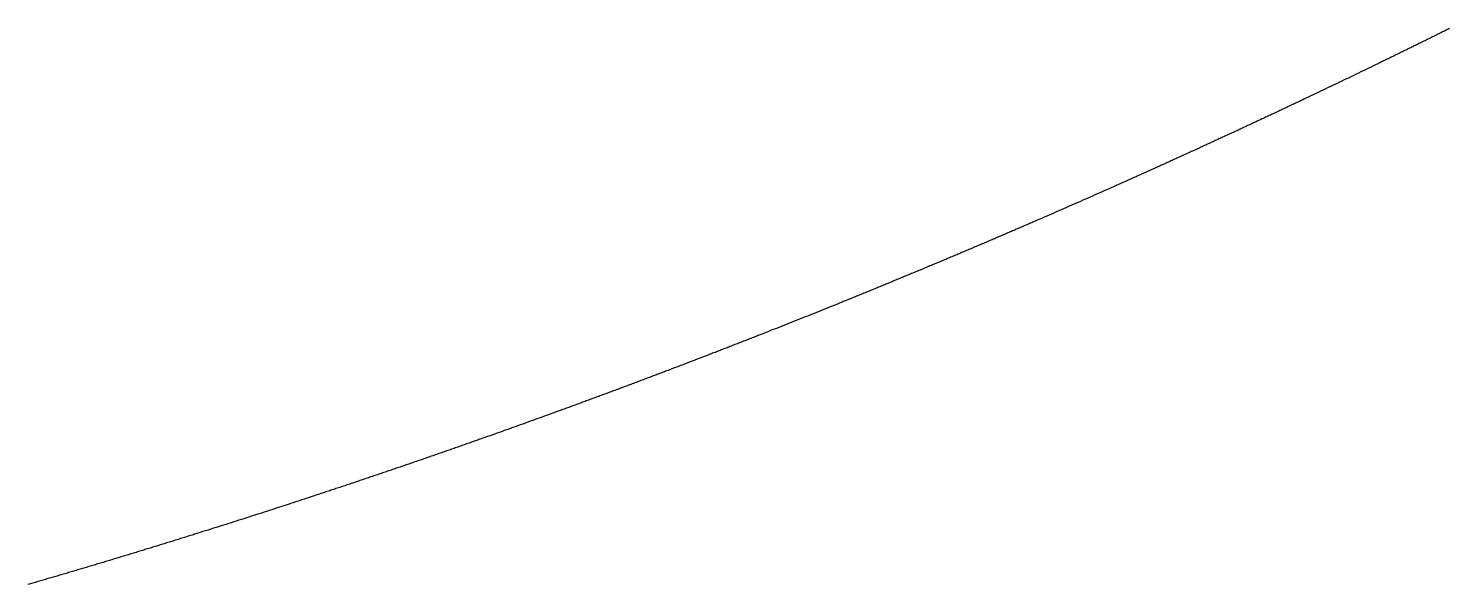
# Model space of a CAD drawing. Header units: millimetres. Extents: x 0 to 2438, y 0 to 1219.
# Drawn here: x 794.958 to 799.748, y 76.932 to 78.807 of the extents above; entities that cross this region are included whole.
import ezdxf

# ---------------------------------------------------------------- set-up
doc = ezdxf.new("R2010")
doc.units = ezdxf.units.MM
doc.layers.add('CUT', color=7, linetype='Continuous')

msp = doc.modelspace()

# ---------------------------------------------------------------- linework, layer by layer
at = {"layer": 'CUT'}
msp.add_lwpolyline([(799.7519, 78.8071), (799.7479, 78.8051), (799.7439, 78.8031), (799.74, 78.8011), (799.736, 78.7992), (799.732, 78.7972), (799.728, 78.7952), (799.724, 78.7932), (799.7201, 78.7913), (799.7161, 78.7893), (799.7121, 78.7873), (799.7081, 78.7854), (799.7041, 78.7834), (799.7001, 78.7814), (799.6961, 78.7794), (799.6922, 78.7775), (799.6882, 78.7755), (799.6842, 78.7735), (799.6802, 78.7716), (799.6762, 78.7696), (799.6722, 78.7676), (799.6682, 78.7657), (799.6643, 78.7637), (799.6603, 78.7617), (799.6563, 78.7598), (799.6523, 78.7578), (799.6483, 78.7558), (799.6443, 78.7539), (799.6403, 78.7519), (799.6363, 78.7499), (799.6324, 78.748), (799.6284, 78.746), (799.6244, 78.7441), (799.6204, 78.7421), (799.6164, 78.7401), (799.6124, 78.7382), (799.6084, 78.7362), (799.6044, 78.7343), (799.6004, 78.7323), (799.5964, 78.7304), (799.5924, 78.7284), (799.5885, 78.7265), (799.5845, 78.7245), (799.5805, 78.7225), (799.5765, 78.7206), (799.5725, 78.7186), (799.5685, 78.7167), (799.5645, 78.7147), (799.5605, 78.7128), (799.5566, 78.7109), (799.5526, 78.7089), (799.5485, 78.7069), (799.5443, 78.7049), (799.5402, 78.7029), (799.5362, 78.7009), (799.5325, 78.6992), (799.5292, 78.6975), (799.5258, 78.6959), (799.5217, 78.6939), (799.5165, 78.6914), (799.5098, 78.6881), (799.5018, 78.6842), (799.4932, 78.68), (799.4845, 78.6758), (799.4762, 78.6718), (799.4682, 78.6679), (799.4603, 78.6641), (799.4525, 78.6603), (799.4446, 78.6565), (799.4366, 78.6526), (799.4285, 78.6488), (799.4204, 78.6449), (799.4124, 78.641), (799.4044, 78.6371), (799.3964, 78.6333), (799.3884, 78.6295), (799.3804, 78.6256), (799.3723, 78.6218), (799.3643, 78.6179), (799.3563, 78.6141), (799.3482, 78.6102), (799.3401, 78.6064), (799.3321, 78.6025), (799.3242, 78.5987), (799.3163, 78.595), (799.3084, 78.5912), (799.3004, 78.5874), (799.292, 78.5834), (799.2833, 78.5793), (799.2747, 78.5752), (799.2667, 78.5714), (799.2599, 78.5682), (799.2546, 78.5657), (799.2506, 78.5637), (799.2471, 78.5621), (799.2438, 78.5605), (799.2401, 78.5588), (799.2361, 78.5569), (799.2319, 78.5549), (799.2277, 78.5529), (799.2236, 78.551), (799.2196, 78.5491), (799.2156, 78.5472), (799.2116, 78.5453), (799.2076, 78.5434), (799.2036, 78.5415), (799.1995, 78.5396), (799.1955, 78.5377), (799.1915, 78.5358), (799.1874, 78.5339), (799.1834, 78.532), (799.1794, 78.5301), (799.1754, 78.5282), (799.1713, 78.5263), (799.1673, 78.5245), (799.1633, 78.5226), (799.1592, 78.5207), (799.1552, 78.5188), (799.1512, 78.5169), (799.1472, 78.515), (799.1431, 78.5131), (799.1391, 78.5112), (799.1351, 78.5093), (799.131, 78.5074), (799.127, 78.5056), (799.123, 78.5037), (799.1189, 78.5018), (799.1149, 78.4999), (799.1109, 78.498), (799.1068, 78.4961), (799.1028, 78.4942), (799.0988, 78.4924), (799.0947, 78.4905), (799.0907, 78.4886), (799.0867, 78.4867), (799.0826, 78.4848), (799.0786, 78.483), (799.0746, 78.4811), (799.0705, 78.4792), (799.0665, 78.4773), (799.0624, 78.4754), (799.0584, 78.4736), (799.0544, 78.4717), (799.0503, 78.4698), (799.0463, 78.4679), (799.0423, 78.4661), (799.0382, 78.4642), (799.0342, 78.4623), (799.0301, 78.4604), (799.0261, 78.4586), (799.0221, 78.4567), (799.018, 78.4548), (799.014, 78.453), (799.01, 78.4511), (799.0059, 78.4492), (799.0019, 78.4473), (798.9978, 78.4455), (798.9938, 78.4436), (798.9897, 78.4417), (798.9857, 78.4399), (798.9817, 78.438), (798.9776, 78.4361), (798.9736, 78.4343), (798.9695, 78.4324), (798.9655, 78.4306), (798.9615, 78.4287), (798.9574, 78.4268), (798.9534, 78.425), (798.9493, 78.4231), (798.9453, 78.4213), (798.9412, 78.4194), (798.9372, 78.4175), (798.9331, 78.4157), (798.9291, 78.4138), (798.925, 78.412), (798.921, 78.4101), (798.917, 78.4082), (798.9129, 78.4064), (798.9089, 78.4045), (798.9048, 78.4027), (798.9008, 78.4008), (798.8967, 78.399), (798.8927, 78.3971), (798.8886, 78.3953), (798.8846, 78.3934), (798.8805, 78.3916), (798.8765, 78.3897), (798.8724, 78.3879), (798.8684, 78.386), (798.8643, 78.3842), (798.8603, 78.3823), (798.8562, 78.3805), (798.8522, 78.3786), (798.8481, 78.3768), (798.8441, 78.375), (798.84, 78.3731), (798.836, 78.3713), (798.8319, 78.3694), (798.8279, 78.3676), (798.8238, 78.3657), (798.8197, 78.3639), (798.8157, 78.3621), (798.8116, 78.3602), (798.8076, 78.3584), (798.8035, 78.3565), (798.7995, 78.3547), (798.7954, 78.3529), (798.7914, 78.351), (798.7873, 78.3492), (798.7833, 78.3474), (798.7792, 78.3455), (798.7752, 78.3437), (798.7711, 78.3419), (798.767, 78.34), (798.763, 78.3382), (798.7589, 78.3364), (798.7549, 78.3345), (798.7508, 78.3327), (798.7468, 78.3309), (798.7427, 78.329), (798.7386, 78.3272), (798.7346, 78.3254), (798.7305, 78.3236), (798.7264, 78.3217), (798.7224, 78.3199), (798.7183, 78.3181), (798.7143, 78.3163), (798.7102, 78.3144), (798.7062, 78.3126), (798.7021, 78.3108), (798.698, 78.309), (798.694, 78.3071), (798.6899, 78.3053), (798.6859, 78.3035), (798.6818, 78.3017), (798.6777, 78.2999), (798.6736, 78.298), (798.6696, 78.2962), (798.6655, 78.2944), (798.6615, 78.2926), (798.6575, 78.2908), (798.6534, 78.289), (798.6494, 78.2872), (798.6452, 78.2853), (798.641, 78.2834), (798.6367, 78.2815), (798.6327, 78.2797), (798.6289, 78.2781), (798.6256, 78.2766), (798.6221, 78.275), (798.618, 78.2732), (798.6127, 78.2708), (798.6058, 78.2678), (798.5977, 78.2642), (798.5889, 78.2603), (798.5801, 78.2564), (798.5716, 78.2526), (798.5635, 78.249), (798.5555, 78.2455), (798.5475, 78.2419), (798.5394, 78.2384), (798.5313, 78.2348), (798.5231, 78.2312), (798.5149, 78.2276), (798.5067, 78.224), (798.4986, 78.2204), (798.4904, 78.2168), (798.4823, 78.2132), (798.4741, 78.2096), (798.466, 78.2061), (798.4578, 78.2025), (798.4496, 78.1989), (798.4414, 78.1953), (798.4332, 78.1917), (798.4251, 78.1882), (798.417, 78.1846), (798.409, 78.1812), (798.401, 78.1777), (798.3928, 78.1741), (798.3843, 78.1704), (798.3754, 78.1666), (798.3667, 78.1628), (798.3585, 78.1592), (798.3516, 78.1562), (798.3463, 78.1539), (798.3421, 78.1521), (798.3386, 78.1506), (798.3352, 78.1491), (798.3315, 78.1475), (798.3274, 78.1458), (798.3231, 78.1439), (798.3189, 78.1421), (798.3147, 78.1403), (798.3106, 78.1385), (798.3065, 78.1368), (798.3025, 78.135), (798.2984, 78.1333), (798.2943, 78.1315), (798.2902, 78.1297), (798.2861, 78.128), (798.282, 78.1262), (798.2779, 78.1244), (798.2738, 78.1227), (798.2697, 78.1209), (798.2656, 78.1192), (798.2615, 78.1174), (798.2574, 78.1156), (798.2533, 78.1139), (798.2492, 78.1121), (798.2451, 78.1104), (798.241, 78.1086), (798.2369, 78.1069), (798.2328, 78.1051), (798.2287, 78.1033), (798.2246, 78.1016), (798.2205, 78.0998), (798.2164, 78.0981), (798.2123, 78.0963), (798.2082, 78.0946), (798.2041, 78.0928), (798.2, 78.0911), (798.1959, 78.0893), (798.1918, 78.0876), (798.1877, 78.0858), (798.1836, 78.0841), (798.1795, 78.0823), (798.1754, 78.0806), (798.1713, 78.0789), (798.1672, 78.0771), (798.1631, 78.0754), (798.159, 78.0736), (798.1549, 78.0719), (798.1508, 78.0701), (798.1467, 78.0684), (798.1426, 78.0667), (798.1385, 78.0649), (798.1344, 78.0632), (798.1303, 78.0614), (798.1262, 78.0597), (798.1221, 78.058), (798.118, 78.0562), (798.1139, 78.0545), (798.1097, 78.0528), (798.1056, 78.051), (798.1015, 78.0493), (798.0974, 78.0476), (798.0933, 78.0458), (798.0892, 78.0441), (798.0851, 78.0424), (798.081, 78.0406), (798.0769, 78.0389), (798.0728, 78.0372), (798.0687, 78.0354), (798.0645, 78.0337), (798.0604, 78.032), (798.0563, 78.0302), (798.0522, 78.0285), (798.0481, 78.0268), (798.044, 78.0251), (798.0399, 78.0233), (798.0358, 78.0216), (798.0317, 78.0199), (798.0275, 78.0182), (798.0234, 78.0165), (798.0193, 78.0147), (798.0152, 78.013), (798.0111, 78.0113), (798.007, 78.0096), (798.0029, 78.0078), (797.9988, 78.0061), (797.9946, 78.0044), (797.9905, 78.0027), (797.9864, 78.001), (797.9823, 77.9993), (797.9782, 77.9975), (797.9741, 77.9958), (797.9699, 77.9941), (797.9658, 77.9924), (797.9617, 77.9907), (797.9576, 77.989), (797.9535, 77.9873), (797.9494, 77.9856), (797.9452, 77.9838), (797.9411, 77.9821), (797.937, 77.9804), (797.9329, 77.9787), (797.9288, 77.977), (797.9247, 77.9753), (797.9205, 77.9736), (797.9164, 77.9719), (797.9123, 77.9702), (797.9082, 77.9685), (797.9041, 77.9668), (797.8999, 77.9651), (797.8958, 77.9634), (797.8917, 77.9617), (797.8876, 77.96), (797.8835, 77.9583), (797.8793, 77.9566), (797.8752, 77.9549), (797.8711, 77.9532), (797.867, 77.9515), (797.8628, 77.9498), (797.8587, 77.9481), (797.8546, 77.9464), (797.8505, 77.9447), (797.8463, 77.943), (797.8422, 77.9413), (797.8381, 77.9396), (797.834, 77.9379), (797.8298, 77.9362), (797.8257, 77.9345), (797.8216, 77.9328), (797.8175, 77.9311), (797.8133, 77.9294), (797.8092, 77.9278), (797.8051, 77.9261), (797.801, 77.9244), (797.7968, 77.9227), (797.7927, 77.921), (797.7886, 77.9193), (797.7844, 77.9176), (797.7803, 77.9159), (797.7762, 77.9143), (797.7721, 77.9126), (797.7679, 77.9109), (797.7638, 77.9092), (797.7597, 77.9075), (797.7555, 77.9058), (797.7514, 77.9042), (797.7473, 77.9025), (797.7432, 77.9008), (797.7391, 77.8991), (797.735, 77.8975), (797.7309, 77.8958), (797.7266, 77.8941), (797.7223, 77.8923), (797.718, 77.8906), (797.7139, 77.8889), (797.7101, 77.8874), (797.7067, 77.886), (797.7032, 77.8846), (797.699, 77.8829), (797.6936, 77.8807), (797.6866, 77.8779), (797.6783, 77.8745), (797.6695, 77.871), (797.6605, 77.8673), (797.6519, 77.8639), (797.6436, 77.8605), (797.6354, 77.8573), (797.6274, 77.854), (797.6192, 77.8507), (797.6109, 77.8474), (797.6026, 77.8441), (797.5942, 77.8407), (797.5859, 77.8374), (797.5776, 77.8341), (797.5693, 77.8308), (797.5611, 77.8275), (797.5528, 77.8242), (797.5445, 77.8209), (797.5362, 77.8176), (797.5279, 77.8143), (797.5195, 77.811), (797.5112, 77.8077), (797.5029, 77.8044), (797.4947, 77.8011), (797.4866, 77.7979), (797.4785, 77.7947), (797.4701, 77.7914), (797.4615, 77.788), (797.4525, 77.7845), (797.4436, 77.781), (797.4353, 77.7777), (797.4283, 77.7749), (797.4229, 77.7728), (797.4187, 77.7712), (797.4151, 77.7698), (797.4117, 77.7684), (797.4078, 77.7669), (797.4037, 77.7653), (797.3994, 77.7636), (797.395, 77.7619), (797.3908, 77.7602), (797.3866, 77.7586), (797.3825, 77.757), (797.3784, 77.7554), (797.3742, 77.7538), (797.3701, 77.7521), (797.3659, 77.7505), (797.3617, 77.7489), (797.3576, 77.7473), (797.3534, 77.7456), (797.3493, 77.744), (797.3451, 77.7424), (797.3409, 77.7408), (797.3368, 77.7392), (797.3326, 77.7375), (797.3284, 77.7359), (797.3243, 77.7343), (797.3201, 77.7327), (797.316, 77.7311), (797.3118, 77.7295), (797.3076, 77.7278), (797.3035, 77.7262), (797.2993, 77.7246), (797.2951, 77.723), (797.291, 77.7214), (797.2868, 77.7198), (797.2826, 77.7182), (797.2785, 77.7165), (797.2743, 77.7149), (797.2701, 77.7133), (797.266, 77.7117), (797.2618, 77.7101), (797.2576, 77.7085), (797.2535, 77.7069), (797.2493, 77.7053), (797.2451, 77.7037), (797.241, 77.7021), (797.2368, 77.7005), (797.2326, 77.6989), (797.2285, 77.6973), (797.2243, 77.6957), (797.2201, 77.6941), (797.2159, 77.6925), (797.2118, 77.6909), (797.2076, 77.6893), (797.2034, 77.6877), (797.1993, 77.6861), (797.1951, 77.6845), (797.1909, 77.6829), (797.1868, 77.6813), (797.1826, 77.6797), (797.1784, 77.6781), (797.1742, 77.6765), (797.1701, 77.6749), (797.1659, 77.6733), (797.1617, 77.6717), (797.1575, 77.6701), (797.1534, 77.6685), (797.1492, 77.6669), (797.145, 77.6653), (797.1409, 77.6638), (797.1367, 77.6622), (797.1325, 77.6606), (797.1283, 77.659), (797.1242, 77.6574), (797.12, 77.6558), (797.1158, 77.6542), (797.1116, 77.6527), (797.1074, 77.6511), (797.1033, 77.6495), (797.0991, 77.6479), (797.0949, 77.6463), (797.0907, 77.6447), (797.0866, 77.6432), (797.0824, 77.6416), (797.0782, 77.64), (797.074, 77.6384), (797.0699, 77.6368), (797.0657, 77.6353), (797.0615, 77.6337), (797.0573, 77.6321), (797.0531, 77.6305), (797.049, 77.629), (797.0448, 77.6274), (797.0406, 77.6258), (797.0364, 77.6242), (797.0322, 77.6227), (797.0281, 77.6211), (797.0239, 77.6195), (797.0197, 77.6179), (797.0155, 77.6164), (797.0113, 77.6148), (797.0071, 77.6132), (797.003, 77.6117), (796.9988, 77.6101), (796.9946, 77.6085), (796.9904, 77.607), (796.9862, 77.6054), (796.982, 77.6038), (796.9779, 77.6023), (796.9737, 77.6007), (796.9695, 77.5992), (796.9653, 77.5976), (796.9611, 77.596), (796.9569, 77.5945), (796.9528, 77.5929), (796.9486, 77.5913), (796.9444, 77.5898), (796.9402, 77.5882), (796.936, 77.5867), (796.9318, 77.5851), (796.9276, 77.5836), (796.9235, 77.582), (796.9193, 77.5805), (796.9151, 77.5789), (796.9109, 77.5773), (796.9067, 77.5758), (796.9025, 77.5742), (796.8983, 77.5727), (796.8941, 77.5711), (796.8899, 77.5696), (796.8858, 77.568), (796.8816, 77.5665), (796.8774, 77.5649), (796.8732, 77.5634), (796.869, 77.5618), (796.8648, 77.5603), (796.8606, 77.5588), (796.8564, 77.5572), (796.8522, 77.5557), (796.848, 77.5541), (796.8439, 77.5526), (796.8397, 77.551), (796.8355, 77.5495), (796.8313, 77.548), (796.8271, 77.5464), (796.8229, 77.5449), (796.8187, 77.5433), (796.8145, 77.5418), (796.8103, 77.5403), (796.8062, 77.5387), (796.802, 77.5372), (796.7978, 77.5357), (796.7935, 77.5341), (796.7892, 77.5325), (796.7848, 77.5309), (796.7806, 77.5294), (796.7767, 77.528), (796.7733, 77.5267), (796.7697, 77.5254), (796.7655, 77.5238), (796.76, 77.5218), (796.7529, 77.5193), (796.7445, 77.5162), (796.7355, 77.5129), (796.7264, 77.5096), (796.7176, 77.5064), (796.7092, 77.5034), (796.701, 77.5004), (796.6927, 77.4974), (796.6844, 77.4944), (796.676, 77.4914), (796.6676, 77.4883), (796.6591, 77.4853), (796.6507, 77.4823), (796.6422, 77.4792), (796.6338, 77.4762), (796.6254, 77.4732), (796.6171, 77.4702), (796.6086, 77.4672), (796.6002, 77.4642), (796.5918, 77.4611), (796.5833, 77.4581), (796.5748, 77.4551), (796.5664, 77.4521), (796.5581, 77.4491), (796.5499, 77.4462), (796.5416, 77.4432), (796.5332, 77.4402), (796.5244, 77.4371), (796.5153, 77.4339), (796.5062, 77.4307), (796.4978, 77.4277), (796.4907, 77.4252), (796.4852, 77.4233), (796.4809, 77.4218), (796.4773, 77.4205), (796.4738, 77.4192), (796.4699, 77.4179), (796.4657, 77.4164), (796.4613, 77.4149), (796.4569, 77.4133), (796.4526, 77.4118), (796.4484, 77.4103), (796.4442, 77.4088), (796.44, 77.4074), (796.4358, 77.4059), (796.4316, 77.4044), (796.4274, 77.4029), (796.4231, 77.4014), (796.4189, 77.4), (796.4147, 77.3985), (796.4105, 77.397), (796.4062, 77.3955), (796.402, 77.3941), (796.3978, 77.3926), (796.3936, 77.3911), (796.3893, 77.3896), (796.3851, 77.3882), (796.3809, 77.3867), (796.3767, 77.3852), (796.3724, 77.3837), (796.3682, 77.3823), (796.364, 77.3808), (796.3598, 77.3793), (796.3555, 77.3779), (796.3513, 77.3764), (796.3471, 77.3749), (796.3428, 77.3734), (796.3386, 77.372), (796.3344, 77.3705), (796.3302, 77.369), (796.3259, 77.3676), (796.3217, 77.3661), (796.3175, 77.3647), (796.3133, 77.3632), (796.309, 77.3617), (796.3048, 77.3603), (796.3006, 77.3588), (796.2963, 77.3574), (796.2921, 77.3559), (796.2879, 77.3544), (796.2837, 77.353), (796.2794, 77.3515), (796.2752, 77.3501), (796.271, 77.3486), (796.2667, 77.3471), (796.2625, 77.3457), (796.2583, 77.3442), (796.254, 77.3428), (796.2498, 77.3413), (796.2456, 77.3399), (796.2413, 77.3384), (796.2371, 77.337), (796.2329, 77.3355), (796.2286, 77.3341), (796.2244, 77.3326), (796.2202, 77.3312), (796.2159, 77.3297), (796.2117, 77.3283), (796.2075, 77.3268), (796.2032, 77.3254), (796.199, 77.324), (796.1947, 77.3225), (796.1905, 77.3211), (796.1863, 77.3196), (796.182, 77.3182), (796.1778, 77.3167), (796.1736, 77.3153), (796.1693, 77.3139), (796.1651, 77.3124), (796.1609, 77.311), (796.1566, 77.3095), (796.1524, 77.3081), (796.1481, 77.3067), (796.1439, 77.3052), (796.1397, 77.3038), (796.1354, 77.3024), (796.1312, 77.3009), (796.127, 77.2995), (796.1227, 77.2981), (796.1185, 77.2966), (796.1142, 77.2952), (796.11, 77.2938), (796.1058, 77.2923), (796.1015, 77.2909), (796.0973, 77.2895), (796.093, 77.288), (796.0888, 77.2866), (796.0846, 77.2852), (796.0803, 77.2838), (796.0761, 77.2823), (796.0718, 77.2809), (796.0676, 77.2795), (796.0633, 77.2781), (796.0591, 77.2766), (796.0549, 77.2752), (796.0506, 77.2738), (796.0464, 77.2724), (796.0421, 77.271), (796.0379, 77.2695), (796.0336, 77.2681), (796.0294, 77.2667), (796.0252, 77.2653), (796.0209, 77.2639), (796.0167, 77.2625), (796.0124, 77.261), (796.0082, 77.2596), (796.0039, 77.2582), (795.9997, 77.2568), (795.9954, 77.2554), (795.9912, 77.254), (795.9869, 77.2526), (795.9827, 77.2512), (795.9784, 77.2497), (795.9742, 77.2483), (795.97, 77.2469), (795.9657, 77.2455), (795.9615, 77.2441), (795.9572, 77.2427), (795.953, 77.2413), (795.9487, 77.2399), (795.9445, 77.2385), (795.9402, 77.2371), (795.936, 77.2357), (795.9317, 77.2343), (795.9275, 77.2329), (795.9232, 77.2315), (795.919, 77.2301), (795.9147, 77.2287), (795.9105, 77.2273), (795.9062, 77.2259), (795.902, 77.2245), (795.8977, 77.2231), (795.8935, 77.2217), (795.8892, 77.2203), (795.885, 77.2189), (795.8807, 77.2175), (795.8764, 77.2161), (795.8722, 77.2147), (795.8679, 77.2133), (795.8637, 77.2119), (795.8595, 77.2106), (795.8553, 77.2092), (795.851, 77.2078), (795.8467, 77.2064), (795.8422, 77.2049), (795.8378, 77.2035), (795.8336, 77.2021), (795.8297, 77.2008), (795.8261, 77.1997), (795.8225, 77.1985), (795.8182, 77.1971), (795.8126, 77.1953), (795.8054, 77.1929), (795.797, 77.1902), (795.7878, 77.1872), (795.7786, 77.1842), (795.7697, 77.1814), (795.7612, 77.1786), (795.7528, 77.1759), (795.7445, 77.1732), (795.736, 77.1705), (795.7275, 77.1678), (795.7189, 77.165), (795.7104, 77.1622), (795.7018, 77.1595), (795.6933, 77.1568), (795.6847, 77.154), (795.6762, 77.1513), (795.6677, 77.1486), (795.6592, 77.1459), (795.6507, 77.1432), (795.6421, 77.1404), (795.6335, 77.1377), (795.6249, 77.135), (795.6164, 77.1323), (795.6079, 77.1296), (795.5996, 77.127), (795.5912, 77.1243), (795.5827, 77.1216), (795.5738, 77.1188), (795.5645, 77.1159), (795.5553, 77.113), (795.5468, 77.1103), (795.5396, 77.1081), (795.534, 77.1063), (795.5297, 77.105), (795.526, 77.1038), (795.5225, 77.1027), (795.5186, 77.1015), (795.5143, 77.1001), (795.5098, 77.0987), (795.5054, 77.0973), (795.501, 77.096), (795.4967, 77.0946), (795.4925, 77.0933), (795.4882, 77.092), (795.484, 77.0907), (795.4797, 77.0893), (795.4754, 77.088), (795.4711, 77.0867), (795.4668, 77.0853), (795.4626, 77.084), (795.4583, 77.0827), (795.454, 77.0814), (795.4497, 77.08), (795.4454, 77.0787), (795.4411, 77.0774), (795.4369, 77.076), (795.4326, 77.0747), (795.4283, 77.0734), (795.424, 77.0721), (795.4197, 77.0707), (795.4155, 77.0694), (795.4112, 77.0681), (795.4069, 77.0668), (795.4026, 77.0655), (795.3983, 77.0641), (795.394, 77.0628), (795.3897, 77.0615), (795.3855, 77.0602), (795.3812, 77.0589), (795.3769, 77.0575), (795.3726, 77.0562), (795.3683, 77.0549), (795.364, 77.0536), (795.3597, 77.0523), (795.3555, 77.051), (795.3512, 77.0497), (795.3469, 77.0484), (795.3426, 77.047), (795.3383, 77.0457), (795.334, 77.0444), (795.3297, 77.0431), (795.3254, 77.0418), (795.3212, 77.0405), (795.3169, 77.0392), (795.3126, 77.0379), (795.3083, 77.0366), (795.304, 77.0353), (795.2997, 77.034), (795.2954, 77.0327), (795.2911, 77.0314), (795.2868, 77.0301), (795.2826, 77.0288), (795.2783, 77.0275), (795.274, 77.0262), (795.2697, 77.0249), (795.2654, 77.0236), (795.2611, 77.0223), (795.2568, 77.021), (795.2525, 77.0197), (795.2482, 77.0184), (795.2439, 77.0171), (795.2396, 77.0158), (795.2354, 77.0145), (795.2311, 77.0132), (795.2268, 77.0119), (795.2225, 77.0106), (795.2182, 77.0093), (795.2139, 77.008), (795.2096, 77.0067), (795.2053, 77.0054), (795.201, 77.0042), (795.1967, 77.0029), (795.1924, 77.0016), (795.1881, 77.0003), (795.1838, 76.999), (795.1795, 76.9977), (795.1752, 76.9964), (795.1709, 76.9952), (795.1666, 76.9939), (795.1623, 76.9926), (795.1581, 76.9913), (795.1538, 76.99), (795.1495, 76.9888), (795.1452, 76.9875), (795.1409, 76.9862), (795.1366, 76.9849), (795.1323, 76.9836), (795.128, 76.9824), (795.1237, 76.9811), (795.1194, 76.9798), (795.1151, 76.9785), (795.1108, 76.9773), (795.1065, 76.976), (795.1022, 76.9747), (795.0979, 76.9734), (795.0936, 76.9722), (795.0893, 76.9709), (795.085, 76.9696), (795.0807, 76.9684), (795.0764, 76.9671), (795.0721, 76.9658), (795.0678, 76.9646), (795.0635, 76.9633), (795.0592, 76.962), (795.0549, 76.9608), (795.0506, 76.9595), (795.0463, 76.9582), (795.042, 76.957), (795.0377, 76.9557), (795.0334, 76.9545), (795.0291, 76.9532), (795.0248, 76.9519), (795.0205, 76.9507), (795.0162, 76.9494), (795.0119, 76.9482), (795.0076, 76.9469), (795.0033, 76.9456), (794.9989, 76.9444), (794.9946, 76.9431), (794.9903, 76.9419), (794.986, 76.9406), (794.9817, 76.9394), (794.9774, 76.9381), (794.9731, 76.9369), (794.9688, 76.9356), (794.9645, 76.9344), (794.9602, 76.9331), (794.9559, 76.9319)], dxfattribs=at)

doc.saveas('drawing.dxf')
